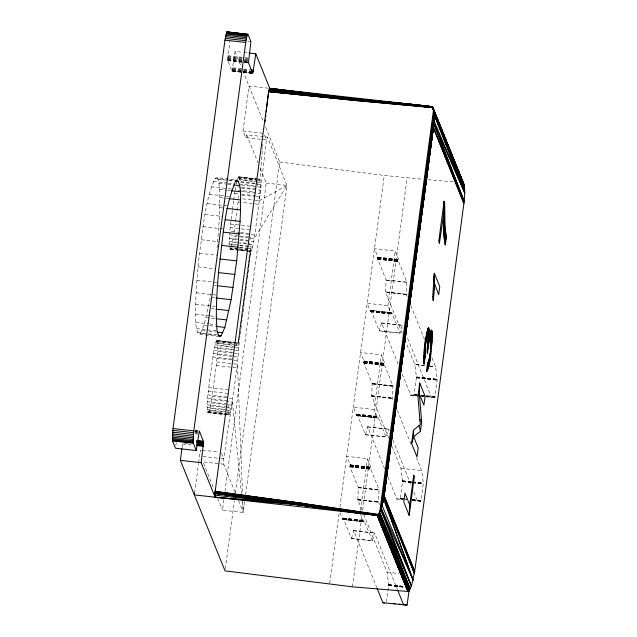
<?xml version="1.0" encoding="UTF-8"?>
<svg xmlns="http://www.w3.org/2000/svg" width="637" height="637" viewBox="0 0 637 637"><rect width="100%" height="100%" fill="white"/><g stroke="black" fill="none" stroke-linecap="round" stroke-linejoin="round"><path stroke-width="0.48" stroke-dasharray="3.19 2.39" d="M235.164 492.441L223.754 464.206L223.778 458.831L237.052 367.875L238.397 353.726L238.039 343.112L250.341 251.121L249.855 243.565L239.966 242.458M219.526 336.559L198.76 334.234C193.728 325.411 196.379 314.025 195.655 304.239C196.164 287.207 197.605 270.223 199.492 253.287C203.45 228.237 204.477 201.674 215.107 178.352L216.676 177.619L236.454 179.833M208.044 412.776L209.462 410.332L211.675 399.694L232.449 402.027L230.236 412.657L228.818 415.101L208.044 412.776C205.87 404.71 208.132 395.832 208.689 387.575L213.833 350.183L216.508 340.54L235.714 342.451M211.675 399.694L216.277 365.55C216.835 357.285 219.096 348.407 216.922 340.349M217.615 242.076L219.311 219.056L219.861 197.637L218.945 183.241L217.965 179.268L216.676 177.619M252.801 73.494L231.964 71.081L227.672 60.125L230.013 40.322M229.113 245.356L229.646 232.179M248.701 251.344L250.683 251.559L251.575 250.548L253.215 244.64L254.816 234.997L259.745 197.088L260.414 184.475L259.904 179.578L262.532 148.102M361.927 510.006L357.859 499.918L358.305 487.432L350.024 466.945L350.119 464.835L346.703 456.371L367.469 458.696L370.893 467.16L370.798 469.27L379.071 489.757L378.617 502.115L379.74 505.022M388.729 438.137L371.745 396.103L372.191 383.617L363.91 363.098L364.014 361.028L360.59 352.524L381.356 354.849L384.78 363.313L384.676 365.423L392.957 385.911L392.503 398.268L393.26 400.259M402.25 333.382L385.632 292.256L386.078 279.77L377.797 259.251L377.892 257.141L374.468 248.677L395.243 251.002L398.658 259.466L398.563 261.576L406.844 282.064L406.382 294.413L407.147 296.412M386.436 602.076L388.705 584.862L387.033 572.137L364.141 515.484M387.957 477.025L396.819 498.954L400.155 498.89L402.592 481.015L400.928 468.346L391.683 445.446M416.057 395.219L414.042 395.044L416.471 377.168L414.806 364.468L425.691 365.718L414.798 364.444L405.936 342.515M412.641 500.73C414.496 499.926 420.213 503.238 421.089 500.555L423.35 483.085L421.686 470.624L416.518 457.828M421.957 395.935L434.912 397.09L437.245 379.302L435.581 366.801L431.512 356.72M228.078 404.813L228.038 411.956L228.818 415.101M250.03 239.679L250.19 237.163M262.611 147.123L263.025 142.202M217.058 247.849L217.368 244.927M232.346 210.624L229.726 231.287L239.616 232.394M238.596 198.394L238.875 195.663M255.405 200.281L259.363 200.719L266.417 139.925L267.484 137.13L264.522 136.796M182.055 447.843L182.66 443.272M234.042 232.672L238.477 199.301M238.206 248.733L229.304 247.737L229.567 248.796L250.683 251.559L238.549 348.009L217.774 345.684M175.86 445.319L176.25 442.436M232.035 71.169L235.045 51.501L242.96 52.385M194.603 492.942L198.521 463.609M198.656 462.637L200.352 449.921L201.348 452.389M232.473 209.661L233.628 201.037M233.755 200.082L235.029 190.758M264.427 134.996L266.417 139.925L245.651 137.6L242.992 131.023L249.003 86.051L269.777 88.376M217.265 340.787L238.039 343.112L250.078 250.062M250.683 251.559L238.302 344.171L236.319 343.956M244.712 501.645L243.262 512.482L222.488 510.149L223.937 499.312M224.988 491.43L266.218 183.074L259.593 166.679M225.299 568.889L234.384 500.913M235.435 493.03L279.699 162.013L265.271 126.317M245.627 494.742L286.992 185.399L267.484 137.13M329.735 583.285L339.266 511.981M339.919 507.108L384.262 175.414L422.944 179.3M372.303 540.805L363.95 520.357L363.616 521.807L342.849 519.481L343.16 518.04L351.481 538.552L372.303 540.805L374.532 532.946L397.424 589.599M357.007 414.281L377.837 416.51L377.542 417.872L356.704 415.627L357.062 414.185L377.845 416.534L386.133 437.03L388.395 429.083L389.526 431.838M391.731 312.679L391.373 314.121L387.933 305.641L367.167 303.316L370.599 311.796L370.949 310.338L391.731 312.679L400.02 333.183M360.558 510.404L367.469 458.696M356.792 415.467L377.518 417.928L374.054 409.487L381.356 354.849M387.933 305.641L395.243 251.002M352.452 586.828L362.063 514.903M362.724 509.982L407.115 177.978M210.664 295.488L210.982 293.617M231.327 246.79L233.54 236.16L249.37 237.927M210.178 298.275L204.071 325.061L200.321 333.501L198.76 334.234M236.821 181.242L236.255 183.727L255.047 185.837M257.213 185.232L258.662 180.152L259.562 179.132L259.904 179.578L238.787 176.807L237.37 179.252M400.211 498.787L406.167 499.368M434.872 397.265L421.041 395.633M237.697 342.674L236.797 343.693L235.722 347.109L214.956 344.784M398.149 364.046L381.523 322.903L379.246 330.858L400.036 333.183L402.281 325.236L403.046 327.076M384.629 468.8L367.653 426.766L365.399 434.673L357.062 414.185M342.889 519.394L363.703 521.536M351.497 538.552L353.734 530.605L376.658 587.274M351.528 538.48L372.319 540.741M370.638 311.756L391.452 313.945M245.651 137.6L246.718 134.797L263.527 136.684M342.849 519.481L363.655 521.719M229.567 248.796L229.909 249.234L230.809 248.215L238.716 249.107M266.218 183.074L286.992 185.399L254.314 238.485L250.357 238.039M259.363 200.719L286.992 185.399M363.6 521.814L360.51 514.178M410.714 395.131L414.042 395.044M434.816 397.369L421.59 396.341L431.472 397.44L406.732 336.217M427.897 179.714L453.624 181.871M247.944 41.349L250.906 41.684M243.947 52.497L248.892 53.054M227.95 55.714L247.737 57.927M227.863 56.43L241.71 57.983M245.667 58.429L248.637 58.763M227.783 57.163L243.613 58.93M244.6 59.042L248.557 59.488M227.727 57.871L243.549 59.647M244.544 59.759L248.494 60.196M227.68 58.54L248.454 60.865M227.656 59.153L248.43 61.478M227.656 59.687L248.422 62.012M227.672 60.125L248.438 62.45M227.704 60.451L248.47 62.776M227.751 60.666L243.581 62.434M244.568 62.545L248.526 62.991M232.863 67.856L242.753 68.963M243.74 69.075L249.672 69.744M232.76 68.557L242.649 69.664M243.637 69.775L249.577 70.436M232.648 69.202L242.546 70.309M243.533 70.42L251.448 71.312M232.537 69.783L252.324 72.005M232.425 70.285L242.315 71.392M243.31 71.503L253.2 72.61M232.314 70.683L242.203 71.79M243.199 71.901L253.088 73.008M232.21 70.962L242.1 72.077M243.095 72.188L252.985 73.295M231.964 71.081L252.889 73.454M242.992 131.023L263.766 133.348M238.787 176.807L259.562 179.132M238.373 177.006L257.165 179.108M237.896 177.827L258.662 180.152M239.13 177.245L239.393 178.312L257.197 180.303M258.184 180.414L260.167 180.637M239.353 179.475L257.157 181.473M257.372 181.951L239.568 179.96L239.393 178.312M258.359 182.063L260.334 182.286M215.107 178.352L227.966 179.793M228.954 179.905L235.881 180.677M240.778 181.688L256.6 183.456M217.965 179.268L227.855 180.375M228.842 180.486L233.787 181.043M240.627 182.254L256.456 184.029M257.444 184.141L260.414 184.475M213.315 181.441L227.17 182.994M228.157 183.106L234.09 183.767M241.59 185.025L256.432 186.689M257.42 186.8L260.39 187.135M218.945 183.241L226.86 184.133M227.847 184.244L231.804 184.682M240.643 187.198L235.698 186.641L235.157 189.89L255.931 192.215M241.63 187.302L256.464 188.966M241.471 188.082L260.262 190.184M211.357 186.792L227.186 188.568M228.173 188.679L232.131 189.117M241.256 191.434L260.047 193.537M219.582 189.428L226.509 190.208M227.497 190.312L230.467 190.646M234.655 193.369L240.587 194.038M241.582 194.15L255.429 195.702M241.941 195.089L254.8 196.53M255.787 196.642L259.745 197.088M209.286 194.245L230.061 196.57M242.546 198.84L254.418 200.169M219.861 197.637L227.775 198.521M238.142 202.009L253.972 203.784M254.959 203.896L258.917 204.334M207.176 203.569L226.955 205.791M219.773 207.614L223.73 208.052M205.074 214.486L222.878 216.484M230.554 224.033L240.444 225.148M241.439 225.251L251.328 226.366M230.108 227.648L250.874 229.981M203.052 226.668L223.818 228.994M240.603 232.505L248.518 233.397M239.982 233.341L254.816 234.997M229.424 234.838L249.202 237.052M229.209 238.182L239.098 239.297M240.085 239.408L248 240.292M233.007 239.401L238.939 240.069M239.926 240.181L253.773 241.734M377.892 257.141L398.674 259.506M377.908 257.332L398.682 259.665M377.908 257.444L398.682 259.769M377.908 257.563L398.674 259.888M377.892 257.698L398.666 260.023M377.884 257.842L398.658 260.167M229.081 241.24L238.979 242.347M377.868 257.985L398.643 260.31M377.852 258.128L398.619 260.453M377.837 258.256L398.603 260.589M377.813 258.407L398.587 260.732M377.797 258.55L398.571 260.875M232.441 242.315L253.215 244.64M377.789 258.694L398.563 261.019M377.781 258.829L398.547 261.274M377.773 259.052L398.547 261.385M377.773 259.14L398.555 261.536L377.797 259.251M201.173 239.735L217.989 241.614M229.057 243.899L238.955 245.006M239.942 245.118L249.831 246.224M231.876 244.799L238.803 245.579M239.791 245.691L248.693 246.686M249.68 246.798L252.65 247.132M240.014 247.307L249.903 248.414M239.241 247.674L248.143 248.677M249.131 248.788L252.101 249.115M239.193 248.844L248.096 249.839M239.703 249.218L247.618 250.102M248.605 250.214L251.575 250.548M230.331 249.043L238.238 249.927M239.233 250.038L251.097 251.368M229.909 249.234L247.713 251.233M199.492 253.287L217.297 255.286M406.852 282.095L386.094 279.993M386.086 280.097L406.86 282.422M198.059 266.927L215.863 268.925M385.616 291.897L406.382 294.326M406.382 294.413L385.616 292.088L406.406 294.589M196.921 280.232L217.695 282.557M214.358 285.408L216.333 285.631M370.869 310.514L391.659 312.767M370.845 310.617L391.62 312.942M370.822 310.729L391.596 313.062M370.806 310.864L391.572 313.189M370.782 310.999L391.556 313.324M370.766 311.135L391.532 313.46M370.742 311.27L391.516 313.595M370.726 311.397L391.492 313.73M370.702 311.517L391.468 313.842M370.583 311.78L391.405 314.081M196.116 292.797L216.883 295.122M212.336 297.583L215.306 297.917M381.491 322.935L402.305 325.252M381.452 323.039L402.242 325.3M195.655 304.239L216.429 306.564M211.221 308.611L215.179 309.056M379.278 330.826L400.092 333.047M195.567 314.216L209.414 315.769M210.401 315.88L216.341 316.541M206.141 317.608L215.043 318.604M195.846 322.426L208.705 323.867M209.692 323.978L216.62 324.751M204.071 325.061L214.948 326.279M196.483 328.604L217.257 330.937M202.112 330.412L208.044 331.073M209.032 331.184L215.959 331.965M197.462 332.586L218.236 334.911M200.321 333.501L207.248 334.274M208.235 334.385L216.15 335.277M216.508 340.54L237.275 342.873M216.031 341.368L232.847 343.247M217.528 341.846L235.332 343.845M429.633 366.108L435.581 366.801M429.641 366.132L435.581 366.824M215.505 342.794L236.279 345.119M217.703 343.494L238.469 345.827M364.014 361.028L384.788 363.353L364.022 361.091M364.03 361.179L384.796 363.616M364.022 361.41L384.788 363.735M364.014 361.545L384.78 363.87M363.998 361.689L384.772 364.014M363.982 361.832L384.756 364.157M363.966 361.975L384.74 364.3M363.95 362.111L384.716 364.436M363.934 362.254L384.7 364.579M363.918 362.397L384.684 364.722M363.902 362.541L384.676 364.866M363.894 362.676L384.668 365.001M363.886 362.795L384.66 365.12M363.886 362.899L384.66 365.32M363.902 363.058L384.676 365.423M214.39 347.269L234.169 349.482M217.75 348.343L234.567 350.231M235.555 350.342L238.517 350.676M213.833 350.183L234.599 352.508M217.631 351.401L238.397 353.726M213.291 353.424L234.058 355.757M416.463 376.905L437.237 379.238M217.408 354.745L233.238 356.521M234.225 356.632L238.182 357.078M416.471 377.064L437.245 379.389M416.471 377.168L437.245 379.501M416.471 377.295L437.237 379.62M416.463 377.423L437.229 379.748M416.447 377.558L437.221 379.891M416.431 377.701L437.205 380.034M416.415 377.845L437.189 380.17M212.79 356.911L233.564 359.236M217.106 358.297L237.88 360.622M216.723 361.935L232.553 363.703M233.54 363.815L237.497 364.26L242.53 493.707M216.277 365.55L237.052 367.875M392.957 385.911L372.183 383.578L392.973 385.998M372.207 383.753L392.973 386.165M372.199 383.944L392.973 386.269M414.201 394.383L417.171 394.717M421.129 395.155L434.975 396.708M414.185 394.518L417.147 394.852M421.105 395.29L434.952 396.843M414.161 394.645L417.131 394.98M421.089 395.418L434.936 396.97M414.138 394.757L416.12 394.98M421.065 395.537L434.912 397.09M414.098 394.94L416.096 395.075M402.21 374.094L410.698 395.107L416.638 395.776M410.706 395.123L416.654 395.792M371.729 395.744L392.503 398.069M371.729 395.848L392.503 398.268M371.729 396.015L392.511 398.396L371.745 396.103M208.689 387.575L229.463 389.9M374.054 409.487L353.28 407.162L356.712 415.642L377.486 417.968M208.243 391.19L229.009 393.515M207.861 394.829L228.627 397.154M212.177 396.214L228.006 397.982M228.994 398.093L232.951 398.539M356.959 414.464L377.757 416.694M356.935 414.576L377.709 416.909M356.919 414.711L377.685 417.036M356.895 414.846L377.669 417.179M356.879 414.982L377.653 417.307M207.558 398.372L228.325 400.705M356.863 415.117L377.63 417.442M356.839 415.244L377.606 417.577M356.816 415.364L377.59 417.689M207.343 401.724L227.122 403.938M211.142 402.942L226.963 404.718M227.95 404.829L231.908 405.267M207.216 404.774L227.003 406.995M210.576 405.857L231.35 408.182M207.192 407.441L226.979 409.655M210.011 408.341L230.785 410.666M367.589 426.822L388.419 429.099M367.565 426.886L388.339 429.211M207.272 409.623L226.063 411.733M209.462 410.332L226.278 412.211M227.266 412.322L230.236 412.657M207.439 411.271L226.231 413.381M208.936 411.757L229.71 414.082M207.702 412.338L228.476 414.663M208.466 412.577L226.27 414.576M227.258 414.687L229.232 414.91M365.367 434.705L386.205 436.894M365.351 434.689L386.165 437.006M195.217 430.461L199.174 430.907M195.121 430.628L197.104 430.851M195.018 430.915L197 431.13M194.906 431.305L197.876 431.639M194.795 431.806L197.765 432.141M194.683 432.388L197.653 432.722M195.567 433.152L197.542 433.367M195.463 433.845L197.446 434.068M184.634 443.495L187.604 443.83M400.92 468.314L421.702 470.679M182.572 443.997L191.474 444.992M350.119 464.835L370.893 467.16M350.135 464.938L370.909 467.271M350.143 465.026L370.909 467.359M350.143 465.137L370.909 467.462M350.135 465.257L370.909 467.582M350.127 465.392L370.901 467.717M350.111 465.536L370.885 467.861M350.103 465.679L370.869 468.004M350.079 465.822L370.853 468.147M350.063 465.958L370.838 468.283M350.047 466.101L370.814 468.426M350.032 466.244L370.806 468.569M350.016 466.388L370.79 468.713M350.008 466.523L370.782 468.848M202.335 450.144L219.144 452.031M350.008 466.642L370.774 468.967M350.008 466.746L370.774 469.079M350.008 466.833L370.798 469.27M203.012 456.498L219.829 458.385M220.816 458.497L223.778 458.831L221.453 453.074M402.584 480.752L411.486 481.819M412.473 481.867L423.358 483.149M402.592 480.911L411.494 481.906M412.481 482.018L423.358 483.236M402.592 481.015L411.494 482.018M412.481 482.129L423.358 483.348M402.584 481.142L411.478 482.265M412.473 482.249L423.342 483.594M402.56 481.413L411.462 482.408M412.457 482.52L423.334 483.738M402.544 481.548L411.446 482.551M412.442 482.655L423.318 483.881M402.528 481.691L411.43 482.687M412.418 482.798L423.302 484.016M223.754 464.206L202.988 461.881L214.024 489.2M358.305 487.432L379.087 489.853L358.32 487.6M358.32 487.687L379.087 490.116M400.323 498.23L406.255 498.89M412.187 499.559L421.089 500.555M400.299 498.365L406.231 499.034M412.171 499.695L421.073 500.69M400.275 498.492L406.215 499.153M412.147 499.822L421.049 500.817M400.259 498.604L406.191 499.273M412.123 499.934L421.025 500.937M412.107 500.037L421.009 501.032M400.155 498.89L406.151 499.448M412.028 500.22L420.985 501.112M396.819 498.954L402.767 499.639M357.851 499.591L378.617 501.916M357.843 499.695L378.617 502.02M357.843 499.782L378.617 502.187L357.859 499.918M343.12 518.128L363.966 520.381M343.096 518.207L363.87 520.54M343.08 518.311L363.846 520.636M343.056 518.422L363.823 520.755M343.032 518.558L363.807 520.883M343.009 518.693L363.783 521.026M342.993 518.829L363.767 521.154M342.977 518.964L363.743 521.289M342.953 519.099L363.727 521.424M353.702 530.669L374.532 532.946M353.686 530.732L374.452 533.058M387.033 572.137L398.913 573.523M388.705 584.67L404.527 586.446M388.705 584.758L404.535 586.534M388.705 584.862L404.527 586.637M388.697 584.989L404.527 586.757M388.689 585.116L404.519 586.892M388.681 585.26L404.503 587.027M388.666 585.395L404.487 587.171M388.642 585.538L404.471 587.314M279.699 162.013L384.262 175.414M370.949 310.338L379.238 330.842M410.833 305.553L424.497 339.362M397.321 410.308L410.976 444.124M392.854 440.063L410.945 484.837M413.891 492.146L417.585 501.287M235.045 51.501L241.288 66.957M242.761 70.596L263.423 121.747M246.718 134.797L258.12 163.032M340.078 512.697L342.817 519.473M238.477 500.634L243.262 512.482L242.84 501.606M217.703 498.309L222.488 510.149M232.449 402.027L241.423 493.739M242.195 501.63L243.262 512.482"/><path stroke-width="0.96" d="M181.927 448.806L180.382 460.352L225.028 570.863L352.452 586.828L407.863 591.462L408.755 591.104L378.091 514.991L377.144 515.413L359.435 513.39L302.217 505.276L215.115 497.226L215.202 491.278L268.623 91.696L269.777 88.376L255.819 53.826L248.892 53.054M443.551 221.772L444.108 201.26L444.666 202.638L444.976 226.533L446.394 237.012L445.311 245.094C443.424 235.475 442.89 225.339 444.578 215.68M433.709 281.18L434.386 273.297L439.761 286.61L438.686 294.684L433.709 281.18L432.706 299.247L433.343 300.815L434.49 284.317L434.386 273.297L433.709 279.938M427.475 346.743L427.435 353.392C426.153 347.659 429.179 341.591 427.73 335.826L428.661 327.561C424.314 338.78 423.645 352.102 424.059 364.268C425.97 354.944 424.099 344.824 427.602 335.803L428.494 327.577M427.65 345.135C429.274 333.071 433.009 320.546 432.005 342.013C430.548 351.417 431.384 363.703 426.503 371.387L427.507 363.146C430.946 357.038 430.333 348.813 430.986 341.838C430.19 331.081 427.276 352.054 427.435 353.392L429.179 333.844L428.661 327.561M366.331 514.178L289.15 503.501L215.115 497.226L201.157 462.677L203.625 441.911L199.325 430.954L196.244 450.534L175.478 448.201L172.404 440.39L173.025 428.534L224.957 40.131L226.812 31.946L247.968 34.398L250.906 41.684L248.47 62.776L252.801 73.494L255.819 53.826M196.244 450.534L193.17 442.715L193.568 432.674L245.731 42.456L246.806 36.397L247.793 34.175M240.539 209.939C239.823 200.153 242.466 188.767 237.442 179.945L235.881 180.677C223.89 208.379 222.918 239.647 218.833 269.252C217.392 284.978 216.285 300.752 216.341 316.541C217.121 323.078 215.513 330.922 219.526 336.559L221.095 335.826L224.837 327.386L231.127 299.693L236.709 260.891L240.085 221.381L240.539 209.939L226.692 208.387M426.71 338.263L426.806 332.482M426.909 337.459L427.061 331.328M429.171 341.44L429.314 336.296M428.781 366.466L428.972 360.16M419.719 382.988L419.361 393.921L421.662 421.997L420.42 431.281L413.636 436.727L411.621 443.567L416.996 456.88L418.183 447.994L413.636 436.727L413.405 430.206L420.229 424.568L417.944 396.238L419.719 382.988L425.094 396.302L423.908 405.18L419.361 393.921L417.944 396.238M429.378 340.588L429.585 334.943M428.478 367.708L428.757 360.996M428.255 368.552L428.55 361.681M409.177 515.357L409.742 504.934L413.739 475.051L414.361 476.587L409.177 515.357L403.802 502.052L404.989 493.165L409.742 504.934M429.617 339.728L430.055 332.904M427.101 336.79L427.586 329.377M429.824 339.123L430.293 332.044M266.815 107.191L268.623 91.696L356.226 100.574L432.842 107.47L268.742 90.948L432.611 107.088L463.68 183.759C465.583 190.105 464.429 196.921 463.903 203.402L414.703 571.365L411.414 586.175L408.755 591.104L377.996 515.062L408.508 591.271L377.757 515.245L215.091 492.313L302.352 503.923L378.179 514.895L381.189 508.828L384.183 495.817L414.703 571.365L384.119 496.207L433.383 127.854C433.16 121.325 436.568 111.754 431.806 106.57L269.777 88.376L269.515 90.335M433.104 108.083L464.031 184.754L433.542 109.699L379.668 512.65L409.575 590.141L378.832 514.067L409.519 590.244L378.593 514.425L302.44 503.302L302.217 505.276L215.059 493.46M427.276 336.296L427.833 328.684M430.007 338.717L430.556 331.248M427.443 335.954L428.064 328.159M427.69 370.28L428.351 362.198M427.435 370.853L428.128 362.644M427.212 371.236L427.921 362.939M265.119 121.723L265.342 119.788M265.685 116.882L265.908 114.947M266.25 112.04L266.592 109.134M463.832 184.197L432.364 106.825L268.79 90.693L432.499 106.952L268.838 90.478L421.121 105.344L356.441 99.133L269.363 89.411L268.647 91.537L356.226 100.574L356.473 99.014L417.816 104.962L268.949 90.143L428.55 106.196L432.22 106.713L433.837 111.188L431.997 106.61M430.373 338.327L431.337 330.117M430.516 338.414L431.544 330.245M445.096 244.369L446.155 236.056M194.603 492.942L194.341 494.893L359.435 513.39L215.051 493.149L377.287 515.413L408.014 591.454L377.43 515.389L215.067 492.616L302.312 504.225L377.924 515.126L302.352 503.923L215.115 491.987L302.4 503.612L378.338 514.736L409.073 590.802L378.593 514.425M215.115 497.226L215.632 493.317M381.189 508.828L433.853 112.526M382.319 504.878L433.98 118.291L382.821 502.681L433.972 120.799L464.723 192.979L433.996 114.214M379.668 512.65L410.236 589.002L379.7 512.562L411.414 586.175L381.292 508.501L413.126 580.132L383.617 499.177L433.638 125.306L383.323 500.483L433.837 122.814L464.723 192.979M411.621 443.567L413.405 430.206M444.108 201.26L438.71 241.646L439.395 243.35L444.562 207.773M409.153 589.814L407.099 604.959L405.1 604.8M383.323 500.483L433.741 124.263L464.166 201.236L433.837 122.814M433.55 109.803L464.484 187.206L433.996 113.856L381.237 508.668L411.414 586.175L380.703 510.054L433.988 116.173L382.152 505.627L413.126 580.132L383.856 497.768L433.383 127.854L463.903 203.402L433.431 127.432L464.15 201.38M430.644 338.645L431.727 330.579M215.664 491.278L215.115 495.18L289.15 503.501L215.051 493.372L302.233 505.053M430.747 338.964L431.878 331.049M430.851 339.513L431.99 331.614M427.953 336.368L429.107 328.796M423.955 363.528L425.142 355.94M428.024 336.798L429.179 329.496M423.868 362.588L425.07 355.255M428.072 337.331L429.219 330.356M444.642 242.012L445.876 234.766M444.451 240.611L445.669 233.532M423.804 361.585L425.03 354.467M430.923 340.15L432.165 333.342M443.567 224.423L444.642 218.65M444.244 238.835L445.478 232.202M443.686 230.061L444.825 223.937M443.607 227.138L444.722 221.421M443.909 234.75L445.12 228.516M430.97 340.899L432.212 334.473M444.061 236.868L445.303 230.61M443.782 232.513L444.976 226.533M430.986 341.838L432.228 335.731M428.096 338.032L429.227 332.562M430.978 342.865L432.212 337.069M428.096 338.741L429.179 333.844M423.764 359.188L425.006 353.599M423.788 357.811L425.014 352.643M423.836 356.314L425.054 351.544M443.583 216.803L444.554 213.069M443.639 213.889L444.546 210.449M433.256 291.81L434.291 288.266M430.954 344.012L432.093 340.397M433.407 289.294L434.41 286.164M427.937 341.862L428.82 339.123M428.072 339.672L429.012 336.766M430.899 345.23L432.005 342.013M433.518 286.953L434.49 284.317M428.024 340.644L428.884 338.374M430.811 346.568L431.886 343.789M424.027 353.041L425.11 350.43M430.7 348.001L431.735 345.66M424.154 351.337L425.205 349.116M424.314 349.57L425.325 347.738M433.088 294.294L433.988 292.853M432.905 296.731L433.773 295.656M382.948 602.825L384.613 602.777M377.024 588.182L382.933 602.801L407.043 605.07L405.068 604.847M428.55 106.196L356.37 99.499L432.22 106.713L431.806 106.57L432.547 108.401M432.842 107.47L268.695 91.226L432.611 107.088M356.226 100.574L432.969 107.733M356.298 99.993L432.794 107.374M268.647 91.537L356.266 100.272M268.949 90.143L356.473 99.014L269.777 88.376L343.407 97.676M268.894 90.295L356.409 99.292M226.812 31.946L247.586 34.279M239.066 33.403L227.019 31.85M241.041 33.618L244.998 34.064M226.573 32.36L247.347 34.685M226.318 33.076L247.084 35.401M226.039 34.064L246.806 36.397M225.753 35.314L246.527 37.639M225.474 36.763L246.248 39.096M225.203 38.387L245.978 40.72M224.957 40.131L245.731 42.456M250.66 69.855L253.63 70.181M251.551 70.659L253.534 70.882M251.448 71.312L253.422 71.527M235.77 181.258L238.732 181.593M233.779 184.905L239.719 185.574M231.454 190.758L240.356 191.753M228.763 198.633L240.635 199.962M225.251 219.717L240.085 221.381M223.452 232.179L239.273 233.946M221.326 245.364L238.142 247.252M219.892 259.004L236.709 260.891M218.212 272.564L235.029 274.443M217.321 285.742L233.15 287.51M216.293 298.028L231.127 299.693M216.166 309.168L229.025 310.609M216.031 318.715L226.907 319.933M215.935 326.391L224.837 327.386M216.946 332.076L222.878 332.737M218.125 335.492L221.095 335.826M173.025 428.534L193.799 430.867M172.802 430.341L193.568 432.674M172.611 432.165L193.385 434.49M172.46 433.94L193.226 436.265M172.348 435.612L193.122 437.938M172.293 437.141L193.059 439.466M197.605 440.708L203.537 441.369M196.666 440.804L203.593 441.584M172.277 438.471L193.051 440.796M196.698 441.138L203.625 441.911M196.714 441.576L203.641 442.349M196.714 442.11L203.633 442.882M172.316 439.562L193.083 441.887M196.69 442.715L203.609 443.495M172.404 440.39L193.17 442.715M197.629 443.495L203.569 444.164M172.531 440.915L193.306 443.241M196.578 444.1L203.506 444.873M196.507 444.825L203.426 445.597M196.419 445.55L203.338 446.322M180.382 460.352L201.157 462.677M393.196 603.518L395.195 603.725M399.128 604.179L401.127 604.386M377.144 515.413L407.863 591.462L377.287 515.413L302.28 504.52L215.051 492.903L367.82 514.346M215.202 491.278L302.44 503.302L215.155 491.621L302.4 503.612L378.179 514.895M430.564 349.426L431.36 349.538M302.352 503.923L378.091 514.991M377.582 515.341L302.312 504.225L377.677 515.301L408.309 591.375M302.28 504.52L373.792 515.03M424.704 345.939L425.468 346.353M462.86 182.731L463.521 183.464M430.421 350.78L431.138 351.552M463.274 183.098L432.364 106.825M424.927 344.084L425.627 345.031M419.791 419.369L421.662 421.997M463.402 183.257L463.68 183.759M425.142 342.427L425.795 343.717M430.238 352.301L430.891 353.583M430.007 354.092L430.636 355.542L430.055 353.718M464.484 187.206L433.996 114.047L464.604 190.168M432.117 106.658L462.486 181.808M441.616 130.434L443.463 135.012M444.204 136.844L449.754 150.587M453.082 158.836L454.189 161.583M455.67 165.246L456.777 168.001M457.517 169.832L459.373 174.411M460.113 176.242L462.327 181.744M444.761 138.635L445.876 141.382M447.357 145.053L448.464 147.8M377.43 515.389L408.15 591.423M397.799 590.515L403.699 605.134M433.542 109.699L464.238 185.853M442.293 132.249L443.4 134.996M444.132 136.828L445.972 141.406M446.712 143.237L448.552 147.816M460.694 178.034L461.793 180.781M383.856 497.768L414.345 573.372L384.119 496.207M378.394 514.664L409.073 590.802M377.86 515.182L408.508 591.271M378.338 514.736L408.755 591.104M379.294 513.35L409.575 590.141M429.792 355.573L430.389 357.325M425.389 340.668L425.938 342.69M419.066 425.46L420.42 431.281M425.635 338.964L426.137 341.368M425.914 337.252L426.32 340.262M429.569 356.999L429.848 360.884M429.378 358.161L429.593 362.413M429.171 359.22L429.314 363.926M426.495 333.971L426.519 339.187M436.433 117.606L434.585 113.02L436.409 117.598M438.28 122.185L437.173 119.438L438.248 122.177M440.876 128.594L439.761 125.847L440.82 128.586"/></g></svg>
